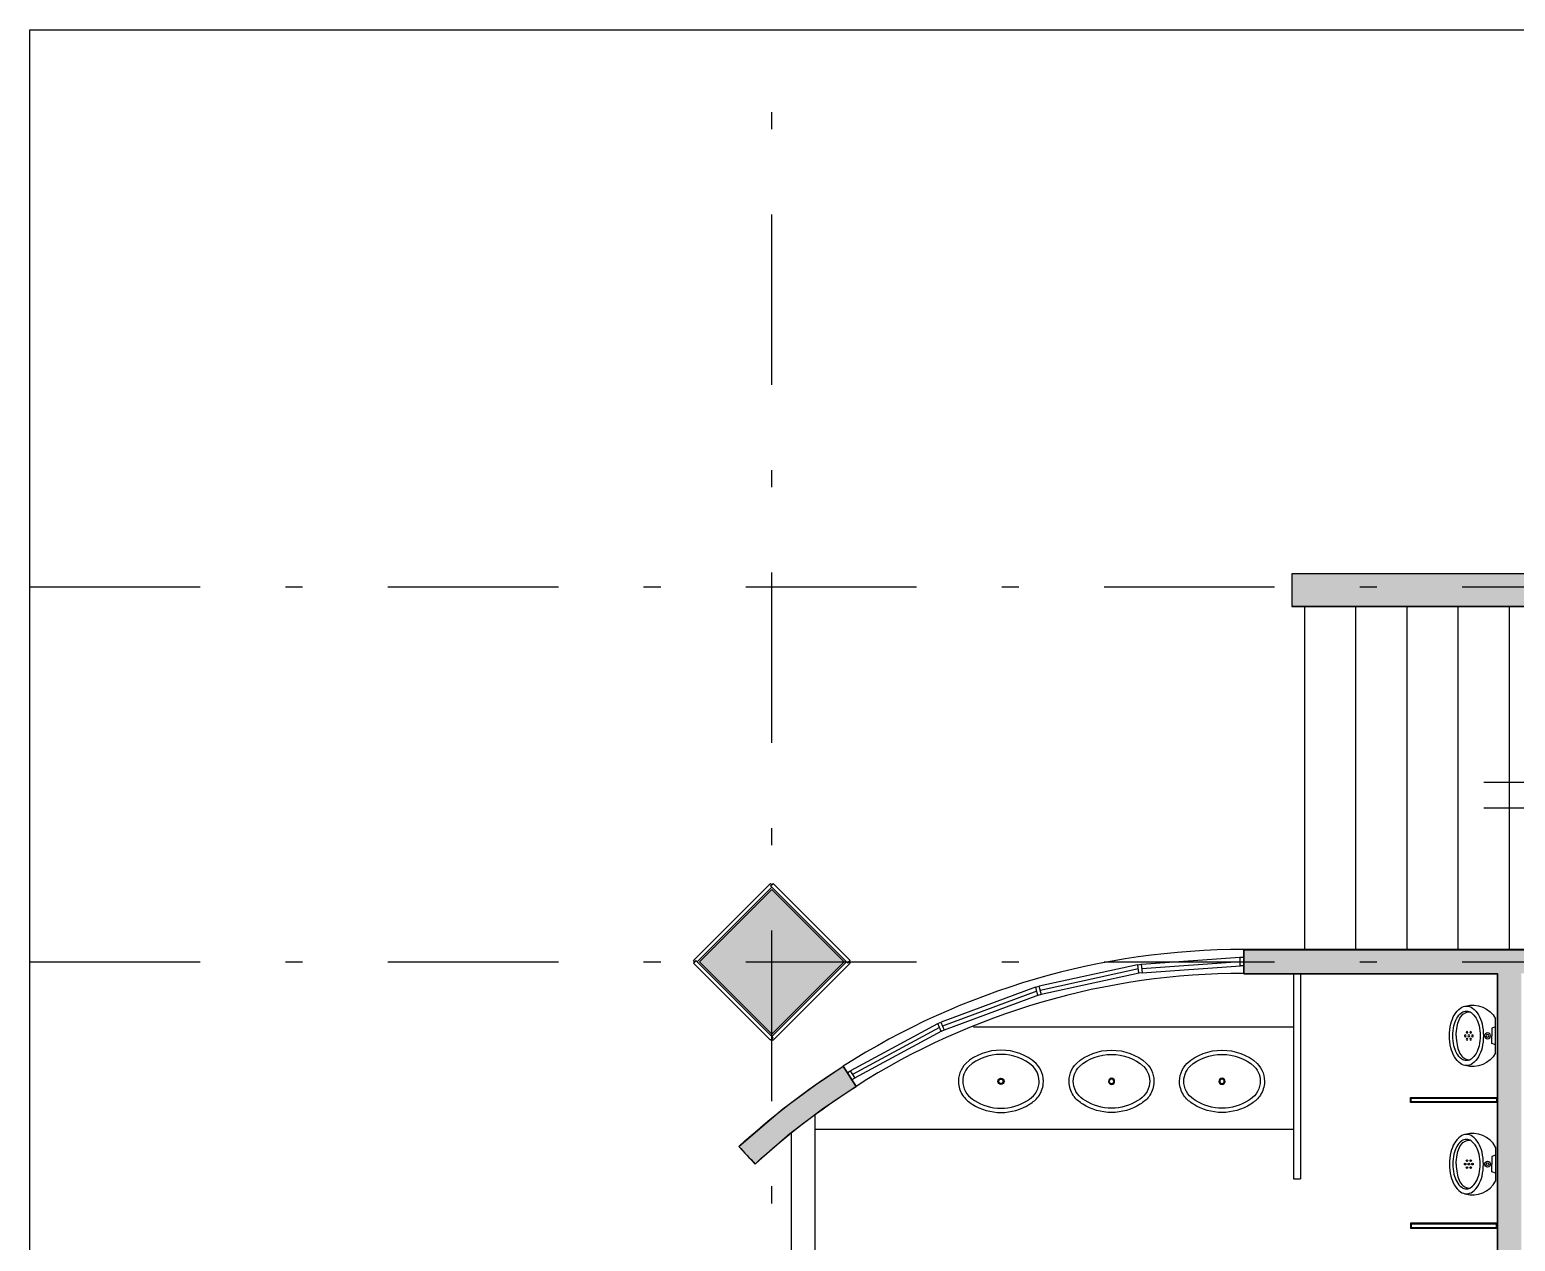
# Model space of a CAD drawing. Header units: millimetres. Extents: x 182 to 575, y -105 to 95.
# Drawn here: x 241.94 to 250.65, y 4.71 to 11.81 of the extents above; entities that cross this region are included whole.
import ezdxf

# ---------------------------------------------------------------- set-up
doc = ezdxf.new("R2010")
doc.units = ezdxf.units.MM
doc.header["$MEASUREMENT"] = 0
doc.linetypes.add('DASHDOT', pattern=[1, 0.5, -0.25, 0, -0.25])
doc.linetypes.add('DASHED2', pattern=[0.375, 0.25, -0.125])
for name, color, linetype in [('base', 253, 'Continuous'), ('BR_EST', 2, 'Continuous'), ('construir', 10, 'Continuous'), ('EIXOS', 31, 'DASHDOT'), ('L_DECA', 7, 'Continuous'), ('SAN', 1, 'Continuous'), ('SANFINAL', 7, 'Continuous'), ('XR_BL2_AND_MON-REV15$0$MARMORE', 7, 'Continuous')]:
    doc.layers.add(name, color=color, linetype=linetype)

# ---------------------------------------------------------------- blocks, each defined once
blk = doc.blocks.new('XR_BL2_AND_MON-REV15$0$P50X50')
at = {"layer": 'base'}
blk.add_hatch(color=256, dxfattribs=at).paths.add_polyline_path([(0, -0.4243), (0.4243, 0), (0, 0.4243), (-0.4243, 0)])
at = {"layer": 'base', "linetype": 'ByBlock'}
blk.add_lwpolyline([(0, -0.4243), (0.4243, 0), (0, 0.4243), (-0.4243, 0)], close=True, dxfattribs=at)
blk = doc.blocks.new('XR_BL2_AND_MON-REV15$0$PILAR 60X60_45')
at = {"layer": 'base'}
blk.add_blockref('XR_BL2_AND_MON-REV15$0$P50X50', (0, 0), dxfattribs=at)
blk = doc.blocks.new('XR_BL2_AND_MON-REV15$0$P_M')
at = {"layer": 'XR_BL2_AND_MON-REV15$0$MARMORE'}
for p, q in [((-0.0071, 0.0354), (-0.4596, -0.4172)), ((0.0071, 0.0212), (-0.4455, -0.4313)), ((0.0071, 0.0212), (-0.0071, 0.0354)), ((0, 0.0283), (0.0071, 0.0354)), ((0.4384, -0.4243), (0, 0.0141)), ((-0.4525, -0.4243), (-0.4596, -0.4172)), ((-0.4525, -0.4243), (-0.4596, -0.4313)), ((-0.4596, -0.4313), (-0.0071, -0.8839)), ((-0.4525, -0.4243), (-0.4455, -0.4313)), ((-0.4384, -0.4243), (0, -0.8627)), ((-0.0071, -0.8697), (0.4455, -0.4172)), ((0.4455, -0.4172), (0.4596, -0.4313)), ((0.4525, -0.4243), (0.4596, -0.4172)), ((-0.0071, -0.8697), (0.0071, -0.8839)), ((0, -0.8768), (-0.0071, -0.8839))]:
    blk.add_line(p, q, dxfattribs=at)
for points in [[(0.4596, -0.4172), (0.0071, 0.0354)], [(0.0071, -0.8839), (0.4596, -0.4313)]]:
    blk.add_lwpolyline(points, dxfattribs=at)
blk = doc.blocks.new('Cuba01_pl')
at = {"layer": 'SAN'}
for radius in [0.018, 0.013]:
    blk.add_circle((0, 0), radius, dxfattribs=at)
at = {"layer": 'SANFINAL'}
for centre, radius, start, end in [((-0.0022, -0.1243), 0.3068, 89.5504, 122.73751), ((0.0022, -0.1243), 0.3068, 57.26249, 90.4496), ((-0.0906, -0.0037), 0.1589, 144.52318, 173.17666), ((-0.0706, -0.0303), 0.1909, 120.72503, 141.48411), ((-0.0706, -0.0303), 0.1659, 120.57547, 141.25329), ((-0.0022, -0.1243), 0.2818, 89.5504, 122.82801), ((0.0022, -0.1243), 0.2818, 57.17199, 90.4496), ((0.0706, -0.0303), 0.1659, 38.74671, 59.42453), ((0.0706, -0.0303), 0.1909, 38.51589, 59.27497), ((0.0906, -0.0037), 0.1589, 6.82334, 35.47682), ((-0.0974, 0.0005), 0.1517, 174.45244, 224.38195), ((-0.0974, 0.0005), 0.1267, 174.57802, 224.00207), ((-0.0906, -0.0037), 0.1339, 144.80474, 173.05731), ((0.0974, 0.0005), 0.1267, 315.99793, 5.42198), ((0.0906, -0.0037), 0.1339, 6.94269, 35.19526), ((0.0974, 0.0005), 0.1517, 315.61805, 5.54756), ((-0.0024, 0.1229), 0.3059, 228.32438, 270.48382), ((-0.0024, 0.1229), 0.2809, 228.50405, 270.48382), ((0.0024, 0.1229), 0.3059, 269.51618, 311.67562), ((0.0024, 0.1229), 0.2809, 269.51618, 311.49595)]:
    blk.add_arc(centre, radius, start, end, dxfattribs=at)
blk = doc.blocks.new('MIC01')
at = {"layer": 'L_DECA'}
blk.add_line((-10.02, 0), (10.02, 0), dxfattribs=at)
at = {"layer": 'L_DECA', "color": 1}
for p, q in [((-5.3, 0), (-4.46, -2.23)), ((5.3, 0), (4.46, -2.23)), ((-4.46, -2.23), (0, -2.23)), ((4.46, -2.23), (0, -2.23))]:
    blk.add_line(p, q, dxfattribs=at)
for points in [[(0, -7.14, 0.058109), (-7, -7.96, 0.07175), (-12.32, -10.05, 0.106494), (-16.29, -13.62, 0.158235), (-17.42, -17.09, 0.158235)], [(17.42, -17.09, 0.158235), (16.29, -13.62, 0.106494), (12.32, -10.05, 0.07175), (7, -7.96, 0.058109), (0, -7.14, 0.058109)], [(0, -23.1, -0.04416), (-5.38, -22.61, -0.058504), (-9.44, -21.37, -0.100522), (-12.62, -19.12, -0.041446), (-13.74, -17.18, -0.101301), (-14.11, -15.34, -0.003595), (-14.1, -15.13)], [(0, -23.1, 0.04416), (5.38, -22.61, 0.058504), (9.44, -21.37, 0.100522), (12.62, -19.12, 0.041446), (13.74, -17.18, 0.101301), (14.11, -15.34, 0.003595), (14.1, -15.13)]]:
    blk.add_lwpolyline(points, format="xyb", dxfattribs=at)
at = {"layer": 'L_DECA'}
blk.add_lwpolyline([(-17.42, -17.09, 0.158235), (-16.29, -20.55, 0.106494), (-12.32, -24.12, 0.07175), (-7, -26.21, 0.058109), (0, -27.03, 0.058109), (7, -26.21, 0.07175), (12.32, -24.12, 0.106494), (16.29, -20.55, 0.158235), (17.42, -17.09, 0.158235)], format="xyb", dxfattribs=at)
at = {"layer": 'L_DECA', "color": 1}
blk.add_lwpolyline([(0, -9.04, 0.056411), (-5.85, -9.7, 0.070161), (-10.28, -11.4, 0.106104), (-13.61, -14.3, 0.161988), (-14.53, -17.09, 0.161988), (-13.61, -19.87, 0.106104), (-10.28, -22.77, 0.070161), (-5.85, -24.47, 0.056411), (0, -25.13, 0.056411), (5.85, -24.47, 0.070161), (10.28, -22.77, 0.106104), (13.61, -19.87, 0.161988), (14.53, -17.09, 0.161988), (13.61, -14.3, 0.106104), (10.28, -11.4, 0.070161), (5.85, -9.7, 0.056411)], format="xyb", close=True, dxfattribs=at)
for centre, radius in [((0, -4.71), 1.76), ((0, -4.71), 0.844), ((-2.01, -14.63), 0.51), ((-2.01, -16.74), 0.51), ((0, -13.57), 0.51), ((0, -15.69), 0.51), ((0, -17.8), 0.51), ((2.01, -14.63), 0.51), ((2.01, -16.74), 0.51)]:
    blk.add_circle(centre, radius, dxfattribs=at)
at = {"layer": 'L_DECA'}
for centre, start, end in [((-2.62, -13.48), 118.79794, 195.90693), ((2.62, -13.48), 344.09307, 61.20206)]:
    blk.add_arc(centre, 15.38, start, end, dxfattribs=at)

msp = doc.modelspace()

# ---------------------------------------------------------------- hatches: boundary and pattern name
at = {"layer": 'base'}
for points in [[(252.4708, 8.4316), (252.4708, 8.3816), (252.6108, 8.3816), (252.6108, 8.6216), (249.3408, 8.6216), (249.3408, 8.4316)], [(247.4858, 2.1191), (247.4858, 3.866), (247.3158, 3.866), (247.3158, 3.776), (247.3458, 3.776), (247.3458, 0.3223), (247.3158, 0.3223), (247.3158, 0.2323), (247.4858, 0.2323), (247.4858, 1.9791), (250.5455, 1.9791), (250.5455, -2.1809), (249.0579, -2.1809), (249.0579, -2.3209), (250.7355, -2.3209), (250.7355, -2.1809), (250.6855, -2.1809), (250.6855, -0.4191), (252.4458, -0.4191), (252.4458, -1.9216), (252.5408, -1.8266), (252.6358, -1.9216), (252.6358, 2.3591), (251.5355, 2.3591), (251.5355, 2.2191), (252.4458, 2.2191), (252.4458, -0.2791), (250.6855, -0.2791), (250.6855, 2.2191), (250.7355, 2.2191), (250.7355, 2.3591), (250.6855, 2.3591), (250.6855, 6.2791), (252.1866, 6.2791), (252.1166, 6.3491), (252.1866, 6.4191), (249.0579, 6.4191), (249.0579, 6.2791), (250.5455, 6.2791), (250.5455, 2.1191)], [(246.1927, 5.161), (246.0979, 5.264), (246.3562, 5.4839), (246.5473, 5.6259), (246.7095, 5.7346), (246.7846, 5.6164), (246.5875, 5.4828), (246.3967, 5.3371), (246.2164, 5.1826)]]:
    msp.add_hatch(color=256, dxfattribs=at).paths.add_polyline_path(points)

# ---------------------------------------------------------------- linework, layer by layer
for p, q in [((249.3408, 8.6216, 195.166), (249.3408, 8.4316, 195.166)), ((252.6108, 8.6216, 195.166), (249.3408, 8.6216, 195.166)), ((252.4708, 8.4316, 195.166), (249.3408, 8.4316, 195.166)), ((249.4158, 6.4166), (249.4158, 8.4316)), ((249.7158, 6.4166), (249.7158, 8.4316)), ((250.0158, 6.4166), (250.0158, 8.4316)), ((250.3158, 6.4216, 195.166), (250.3158, 8.4316, 195.166)), ((250.3158, 6.4166), (250.3158, 8.4316)), ((250.3158, 6.4216, 195.166), (250.3158, 8.4316, 195.166)), ((250.6158, 6.4216, 195.166), (250.6158, 8.4316, 195.166)), ((250.6158, 6.4166), (250.6158, 8.4316)), ((248.4582, 6.3325, 195.201), (249.0361, 6.3734, 191.9406)), ((249.0579, 6.4191, 195.166), (252.1866, 6.4191, 195.166)), ((249.0579, 6.2791, 292.7495), (249.0579, 6.4191, 292.7495)), ((249.0579, 6.4166, 195.166), (252.1866, 6.4166, 195.166)), ((248.4349, 6.3293, 195.201), (247.859, 6.204, 195.2193)), ((248.4402, 6.3048, 195.201), (247.8643, 6.1795, 195.2193)), ((248.4455, 6.2804, 195.201), (247.8697, 6.1551, 195.2193)), ((248.46, 6.3076, 195.201), (249.0379, 6.3484, 191.9406)), ((248.4618, 6.2826, 195.201), (249.0397, 6.3235, 191.9406)), ((249.0579, 6.2791, 195.166), (250.5455, 6.2791, 195.166)), ((249.0579, 6.2766, 195.166), (250.5455, 6.2766, 195.166)), ((249.3508, 6.2741, 23.7364), (249.3508, 5.0741, 23.7364)), ((249.3908, 6.2741, 23.7364), (249.3908, 5.0741, 23.7364)), ((250.5455, 2.1166, 195.166), (250.5455, 6.2766, 195.166)), ((247.8364, 6.1976, 195.2193), (247.2837, 5.993, 195.2193)), ((247.8451, 6.1741, 195.2193), (247.2923, 5.9696, 195.2193)), ((247.8538, 6.1507, 195.2193), (247.301, 5.9461, 195.2193)), ((247.2622, 5.9835, 195.2193), (246.7522, 5.7081, 195.2193)), ((247.274, 5.9615, 195.2193), (246.764, 5.6861, 195.2193)), ((247.2859, 5.9395, 195.2193), (246.7759, 5.6641, 195.2193)), ((247.474, 5.966, 197.502), (249.3508, 5.966, 197.502)), ((246.7846, 5.6164, 195.166), (246.7095, 5.7346, 195.2726)), ((246.5458, 3.776, 195.166), (246.5458, 5.4524, 195.166)), ((246.4058, 3.776, 195.166), (246.4058, 5.3445, 195.166)), ((246.5458, 5.366, 197.502), (249.3508, 5.366, 197.502)), ((249.3508, 5.0741, 23.7364), (249.3908, 5.0741, 23.7364))]:
    msp.add_line(p, q, dxfattribs=at)
msp.add_lwpolyline([(288.455, -4.9696), (241.9392, -4.9696), (241.9392, 11.8133), (288.455, 11.8133)], close=True, dxfattribs=at)
for points, elevation in [([(252.4708, 8.4316), (252.4708, 8.3816), (252.6108, 8.3816), (252.6108, 8.6216), (249.3408, 8.6216), (249.3408, 8.4316)], 195.166), ([(249.0579, 6.3241), (249.0379, 6.3241), (249.0379, 6.3741), (249.0579, 6.3741)], 0.0006), ([(249.0579, 6.3241), (249.0379, 6.3241), (249.0379, 6.3741), (249.0579, 6.3741)], 0.0006), ([(248.4634, 6.2828), (248.4436, 6.2801), (248.4368, 6.3296), (248.4566, 6.3323)], 195.201), ([(247.8711, 6.1555), (247.8518, 6.1501), (247.8383, 6.1982), (247.8576, 6.2036)], 195.2193), ([(247.3024, 5.9467), (247.2841, 5.9386), (247.264, 5.9844), (247.2823, 5.9924)], 195.2193), ([(246.1927, 5.161), (246.0979, 5.264), (246.3562, 5.4839), (246.5473, 5.6259), (246.7095, 5.7346), (246.7846, 5.6164), (246.5875, 5.4828), (246.3967, 5.3371), (246.2164, 5.1826)], 195.166), ([(246.7772, 5.6649), (246.7603, 5.6543), (246.7338, 5.6967), (246.7508, 5.7073)], 195.2193), ([(246.7772, 5.6649), (246.7603, 5.6543), (246.7338, 5.6967), (246.7508, 5.7073)], 195.2193), ([(250.0355, 5.5516), (250.5455, 5.5516), (250.5455, 5.5216), (250.0355, 5.5216)], 195.166), ([(250.0405, 5.5466), (250.5405, 5.5466), (250.5405, 5.5266), (250.0405, 5.5266)], 195.166), ([(250.0355, 4.7841), (250.5455, 4.7841), (250.5455, 4.8141), (250.0355, 4.8141)], 63.8147), ([(250.0405, 4.7891), (250.5405, 4.7891), (250.5405, 4.8091), (250.0405, 4.8091)], 63.8147)]:
    msp.add_lwpolyline(points, close=True, dxfattribs=dict(at, elevation=elevation))
at = {"layer": 'base', "elevation": 195.166}
msp.add_lwpolyline([(252.1866, 6.4191), (249.0579, 6.4191), (249.0579, 6.2791), (250.5455, 6.2791), (250.5455, 2.1191), (247.4858, 2.1191), (247.4858, 3.866), (247.3158, 3.866), (247.3158, 3.776), (247.3458, 3.776), (247.3458, 0.3223), (247.3158, 0.3223), (247.3158, 0.2323), (247.4858, 0.2323), (247.4858, 1.9791), (250.5455, 1.9791), (250.5455, -2.1809), (249.0579, -2.1809), (249.0579, -2.3209), (250.7355, -2.3209)], dxfattribs=at)
for points in [[(246.0979, 5.264, -0.04423), (246.7095, 5.7345, -0.03068)], [(246.1927, 5.161, -0.04426), (246.7847, 5.6164, -0.030651)]]:
    msp.add_lwpolyline(points, format="xyb", dxfattribs=at)
at = {"layer": 'base'}
for centre, radius, start, end in [((249.0553, 2.0578, 195.2726), 4.3614, 89.96551, 122.53795), ((249.058, 2.0485, 195.166), 4.2306, 90.00102, 122.50351), ((261.6863, 19.5212, 195.166), 21.125, 222.446, 222.82572)]:
    msp.add_arc(centre, radius, start, end, dxfattribs=at)
at = {"layer": 'BR_EST', "linetype": 'DASHED2'}
for p, q in [((250.4658, 7.4005, 195.166), (252.4708, 7.4005, 195.166)), ((250.4658, 7.2505, 195.166), (252.4708, 7.2505, 195.166))]:
    msp.add_line(p, q, dxfattribs=at)
at = {"layer": 'construir'}
msp.add_line((250.6158, 6.4216, 195.166), (250.6158, 8.4316, 195.166), dxfattribs=at)
at = {"layer": 'EIXOS', "linetype": 'DASHDOT', "ltscale": 2}
for p, q in [((246.2908, -4.9696), (246.2908, 11.8133)), ((241.9392, 8.5466), (288.455, 8.5466)), ((241.9392, 6.3466), (288.455, 6.3466))]:
    msp.add_line(p, q, dxfattribs=at)

# ---------------------------------------------------------------- block references
at = {"layer": 'base'}
for name, p, rotation in [('XR_BL2_AND_MON-REV15$0$P_M', (245.8666, 6.3466), 89.99999999999999), ('Cuba01_pl', (247.6345, 5.6458, 197.502), 180)]:
    msp.add_blockref(name, p, dxfattribs=dict(at, rotation=rotation))
at = {"layer": 'base', "xscale": -1}
for name, p, rotation in [('XR_BL2_AND_MON-REV15$0$PILAR 60X60_45', (246.2908, 6.3466), 90), ('Cuba01_pl', (248.2829, 5.6458, 197.502), 180), ('Cuba01_pl', (248.9309, 5.6458, 197.502), 180)]:
    msp.add_blockref(name, p, dxfattribs=dict(at, rotation=rotation))
at = {"layer": 'base', "rotation": 270}
for p, xscale, yscale, zscale in [((250.5351, 5.9129, 57.3467), -0.01000000000021828, 0.009999999999763531, 0.009999999999990905), ((250.5351, 5.1604, 57.3467), 0.01000000000021828, 0.01000000000021828, 0.01000000000021828)]:
    msp.add_blockref('MIC01', p, dxfattribs=dict(at, xscale=xscale, yscale=yscale, zscale=zscale))

doc.saveas('drawing.dxf')
